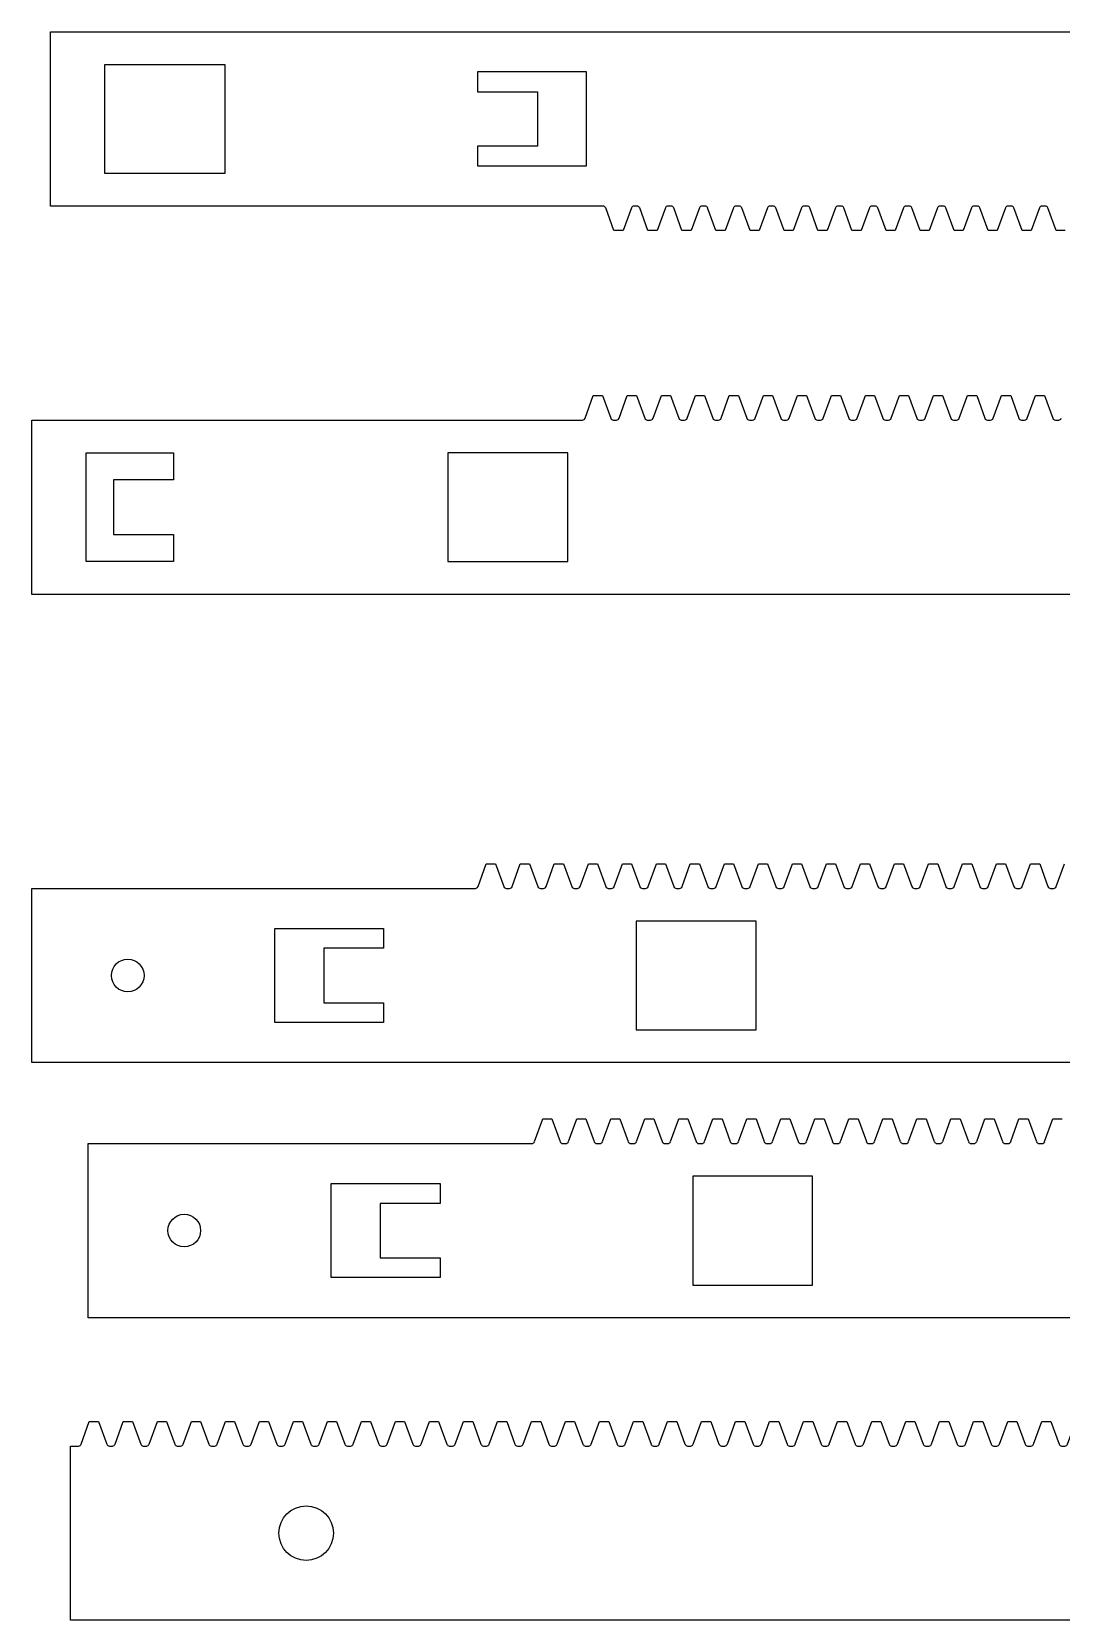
# Model space of a CAD drawing. Header units: millimetres. Extents: x -974 to 1122, y -177 to 977.
# Drawn here: x 102.5 to 197, y 396.6 to 542.5 of the extents above; entities that cross this region are included whole.
import ezdxf

# ---------------------------------------------------------------- set-up
doc = ezdxf.new("R2010")
doc.units = ezdxf.units.MM
for name, color, linetype in [('Default', 7, 'Continuous'), ('RACK', 7, 'Continuous'), ('RACK_COUNTER_BAC', 7, 'Continuous'), ('RACK_FOR_X', 7, 'Continuous')]:
    doc.layers.add(name, color=color, linetype=linetype)

# ---------------------------------------------------------------- blocks, each defined once
blk = doc.blocks.new('SE32')
at = {"layer": 'RACK_COUNTER_BAC', "color": 7, "linetype": 'Continuous'}
for p, q in [((107.02, 412.79), (107.78, 414.87)), ((107.78, 414.87), (108.62, 414.87)), ((108.62, 414.87), (109.38, 412.79)), ((110.15, 412.79), (110.9, 414.87)), ((110.9, 414.87), (111.75, 414.87)), ((111.75, 414.87), (112.51, 412.79)), ((113.27, 412.79), (114.03, 414.87)), ((114.03, 414.87), (114.87, 414.87)), ((114.87, 414.87), (115.63, 412.79)), ((116.39, 412.79), (117.15, 414.87)), ((117.15, 414.87), (117.99, 414.87)), ((117.99, 414.87), (118.75, 412.79)), ((119.51, 412.79), (120.27, 414.87)), ((120.27, 414.87), (121.12, 414.87)), ((121.12, 414.87), (121.87, 412.79)), ((122.64, 412.79), (123.4, 414.87)), ((123.4, 414.87), (124.24, 414.87)), ((124.24, 414.87), (125, 412.79)), ((125.76, 412.79), (126.52, 414.87)), ((126.52, 414.87), (127.36, 414.87)), ((127.36, 414.87), (128.12, 412.79)), ((128.88, 412.79), (129.64, 414.87)), ((129.64, 414.87), (130.48, 414.87)), ((130.48, 414.87), (131.24, 412.79)), ((132, 412.79), (132.76, 414.87)), ((132.76, 414.87), (133.61, 414.87)), ((133.61, 414.87), (134.37, 412.79)), ((135.13, 412.79), (135.89, 414.87)), ((135.89, 414.87), (136.73, 414.87)), ((136.73, 414.87), (137.49, 412.79)), ((138.25, 412.79), (139.01, 414.87)), ((139.01, 414.87), (139.85, 414.87)), ((139.85, 414.87), (140.61, 412.79)), ((141.37, 412.79), (142.13, 414.87)), ((142.13, 414.87), (142.98, 414.87)), ((142.98, 414.87), (143.73, 412.79)), ((144.5, 412.79), (145.26, 414.87)), ((145.26, 414.87), (146.1, 414.87)), ((146.1, 414.87), (146.86, 412.79)), ((147.62, 412.79), (148.38, 414.87)), ((148.38, 414.87), (149.22, 414.87)), ((149.22, 414.87), (149.98, 412.79)), ((150.74, 412.79), (151.5, 414.87)), ((151.5, 414.87), (152.34, 414.87)), ((152.34, 414.87), (153.1, 412.79)), ((153.86, 412.79), (154.62, 414.87)), ((154.62, 414.87), (155.47, 414.87)), ((155.47, 414.87), (156.23, 412.79)), ((156.99, 412.79), (157.75, 414.87)), ((157.75, 414.87), (158.59, 414.87)), ((158.59, 414.87), (159.35, 412.79)), ((160.11, 412.79), (160.87, 414.87)), ((160.87, 414.87), (161.71, 414.87)), ((161.71, 414.87), (162.47, 412.79)), ((163.23, 412.79), (163.99, 414.87)), ((163.99, 414.87), (164.83, 414.87)), ((164.83, 414.87), (165.59, 412.79)), ((166.36, 412.79), (167.11, 414.87)), ((167.11, 414.87), (167.96, 414.87)), ((167.96, 414.87), (168.72, 412.79)), ((169.48, 412.79), (170.24, 414.87)), ((170.24, 414.87), (171.08, 414.87)), ((171.08, 414.87), (171.84, 412.79)), ((172.6, 412.79), (173.36, 414.87)), ((173.36, 414.87), (174.2, 414.87)), ((174.2, 414.87), (174.96, 412.79)), ((175.72, 412.79), (176.48, 414.87)), ((176.48, 414.87), (177.33, 414.87)), ((177.33, 414.87), (178.09, 412.79)), ((178.85, 412.79), (179.61, 414.87)), ((179.61, 414.87), (180.45, 414.87)), ((180.45, 414.87), (181.21, 412.79)), ((181.97, 412.79), (182.73, 414.87)), ((182.73, 414.87), (183.57, 414.87)), ((183.57, 414.87), (184.33, 412.79)), ((185.09, 412.79), (185.85, 414.87)), ((185.85, 414.87), (186.69, 414.87)), ((186.69, 414.87), (187.45, 412.79)), ((188.22, 412.79), (188.97, 414.87)), ((188.97, 414.87), (189.82, 414.87)), ((189.82, 414.87), (190.58, 412.79)), ((191.34, 412.79), (192.1, 414.87)), ((192.1, 414.87), (192.94, 414.87)), ((192.94, 414.87), (193.7, 412.79)), ((194.46, 412.79), (195.22, 414.87)), ((195.22, 414.87), (196.06, 414.87)), ((196.06, 414.87), (196.82, 412.79)), ((197.58, 412.79), (198.34, 414.87)), ((198.34, 414.87), (199.19, 414.87)), ((199.19, 414.87), (199.94, 412.79)), ((200.71, 412.79), (201.47, 414.87)), ((201.47, 414.87), (202.31, 414.87)), ((202.31, 414.87), (203.07, 412.79)), ((203.83, 412.79), (204.59, 414.87)), ((204.59, 414.87), (205.43, 414.87)), ((205.43, 414.87), (206.19, 412.79)), ((206.95, 412.79), (207.71, 414.87)), ((207.71, 414.87), (208.55, 414.87)), ((208.55, 414.87), (209.31, 412.79)), ((210.07, 412.79), (210.83, 414.87)), ((210.83, 414.87), (211.68, 414.87)), ((211.68, 414.87), (212.44, 412.79)), ((213.2, 412.79), (213.96, 414.87)), ((213.96, 414.87), (214.8, 414.87)), ((214.8, 414.87), (215.56, 412.79)), ((216.32, 412.79), (217.08, 414.87)), ((217.08, 414.87), (217.92, 414.87)), ((217.92, 414.87), (218.68, 412.79)), ((219.44, 412.79), (220.2, 414.87)), ((220.2, 414.87), (221.05, 414.87)), ((221.05, 414.87), (221.8, 412.79)), ((222.57, 412.79), (223.33, 414.87)), ((223.33, 414.87), (224.17, 414.87)), ((224.17, 414.87), (224.93, 412.79)), ((225.69, 412.79), (226.45, 414.87)), ((226.45, 414.87), (227.29, 414.87)), ((227.29, 414.87), (228.05, 412.79)), ((228.81, 412.79), (229.57, 414.87)), ((229.57, 414.87), (230.41, 414.87)), ((230.41, 414.87), (231.17, 412.79)), ((231.93, 412.79), (232.69, 414.87)), ((232.69, 414.87), (233.54, 414.87)), ((233.54, 414.87), (234.3, 412.79)), ((235.06, 412.79), (235.82, 414.87)), ((235.82, 414.87), (236.66, 414.87)), ((236.66, 414.87), (237.42, 412.79)), ((238.18, 412.79), (238.94, 414.87)), ((238.94, 414.87), (239.78, 414.87)), ((239.78, 414.87), (240.54, 412.79)), ((241.3, 412.79), (242.06, 414.87)), ((242.06, 414.87), (242.9, 414.87)), ((242.9, 414.87), (243.66, 412.79)), ((244.43, 412.79), (245.18, 414.87)), ((245.18, 414.87), (246.03, 414.87)), ((246.03, 414.87), (246.79, 412.79)), ((247.55, 412.79), (248.31, 414.87)), ((248.31, 414.87), (249.15, 414.87)), ((249.15, 414.87), (249.91, 412.79)), ((250.67, 412.79), (251.43, 414.87)), ((251.43, 414.87), (252.27, 414.87)), ((252.27, 414.87), (253.03, 412.79)), ((253.79, 412.79), (254.55, 414.87)), ((254.55, 414.87), (255.4, 414.87)), ((255.4, 414.87), (256.16, 412.79)), ((256.92, 412.79), (257.68, 414.87)), ((257.68, 414.87), (258.52, 414.87)), ((258.52, 414.87), (259.28, 412.79)), ((260.04, 412.79), (260.8, 414.87)), ((260.8, 414.87), (261.64, 414.87)), ((261.64, 414.87), (262.4, 412.79)), ((263.16, 412.79), (263.92, 414.87)), ((263.92, 414.87), (264.76, 414.87)), ((264.76, 414.87), (265.52, 412.79)), ((266.29, 412.79), (267.04, 414.87)), ((267.04, 414.87), (267.89, 414.87)), ((267.89, 414.87), (268.65, 412.79)), ((269.41, 412.79), (270.17, 414.87)), ((270.17, 414.87), (271.01, 414.87)), ((271.01, 414.87), (271.77, 412.79)), ((272.53, 412.79), (273.29, 414.87)), ((273.29, 414.87), (274.13, 414.87)), ((274.13, 414.87), (274.89, 412.79)), ((275.65, 412.79), (276.41, 414.87)), ((276.41, 414.87), (277.26, 414.87)), ((277.26, 414.87), (278.01, 412.79)), ((278.78, 412.79), (279.54, 414.87)), ((279.54, 414.87), (280.38, 414.87)), ((280.38, 414.87), (281.14, 412.79)), ((281.9, 412.79), (282.66, 414.87)), ((282.66, 414.87), (283.5, 414.87)), ((283.5, 414.87), (284.26, 412.79)), ((285.02, 412.79), (285.78, 414.87)), ((285.78, 414.87), (286.62, 414.87)), ((286.62, 414.87), (287.38, 412.79)), ((106.05, 412.62), (106.79, 412.62)), ((106.05, 396.62), (106.05, 412.62)), ((109.62, 412.62), (109.91, 412.62)), ((112.74, 412.62), (113.03, 412.62)), ((115.86, 412.62), (116.16, 412.62)), ((118.99, 412.62), (119.28, 412.62)), ((122.11, 412.62), (122.4, 412.62)), ((125.23, 412.62), (125.52, 412.62)), ((128.36, 412.62), (128.65, 412.62)), ((131.48, 412.62), (131.77, 412.62)), ((134.6, 412.62), (134.89, 412.62)), ((137.72, 412.62), (138.02, 412.62)), ((140.85, 412.62), (141.14, 412.62)), ((143.97, 412.62), (144.26, 412.62)), ((147.09, 412.62), (147.38, 412.62)), ((150.21, 412.62), (150.51, 412.62)), ((153.34, 412.62), (153.63, 412.62)), ((156.46, 412.62), (156.75, 412.62)), ((159.58, 412.62), (159.88, 412.62)), ((162.71, 412.62), (163, 412.62)), ((165.83, 412.62), (166.12, 412.62)), ((168.95, 412.62), (169.24, 412.62)), ((172.07, 412.62), (172.37, 412.62)), ((175.2, 412.62), (175.49, 412.62)), ((178.32, 412.62), (178.61, 412.62)), ((181.44, 412.62), (181.73, 412.62)), ((184.57, 412.62), (184.86, 412.62)), ((187.69, 412.62), (187.98, 412.62)), ((190.81, 412.62), (191.1, 412.62)), ((193.93, 412.62), (194.23, 412.62)), ((197.06, 412.62), (197.35, 412.62)), ((200.18, 412.62), (200.47, 412.62)), ((203.3, 412.62), (203.59, 412.62)), ((206.43, 412.62), (206.72, 412.62)), ((209.55, 412.62), (209.84, 412.62)), ((212.67, 412.62), (212.96, 412.62)), ((215.79, 412.62), (216.09, 412.62)), ((218.92, 412.62), (219.21, 412.62)), ((222.04, 412.62), (222.33, 412.62)), ((225.16, 412.62), (225.45, 412.62)), ((228.28, 412.62), (228.58, 412.62)), ((231.41, 412.62), (231.7, 412.62)), ((234.53, 412.62), (234.82, 412.62)), ((237.65, 412.62), (237.95, 412.62)), ((240.78, 412.62), (241.07, 412.62)), ((243.9, 412.62), (244.19, 412.62)), ((247.02, 412.62), (247.31, 412.62)), ((250.14, 412.62), (250.44, 412.62)), ((253.27, 412.62), (253.56, 412.62)), ((256.39, 412.62), (256.68, 412.62)), ((259.51, 412.62), (259.8, 412.62)), ((262.64, 412.62), (262.93, 412.62)), ((265.76, 412.62), (266.05, 412.62)), ((268.88, 412.62), (269.17, 412.62)), ((272, 412.62), (272.3, 412.62)), ((275.13, 412.62), (275.42, 412.62)), ((278.25, 412.62), (278.54, 412.62)), ((281.37, 412.62), (281.66, 412.62)), ((284.5, 412.62), (284.79, 412.62)), ((287.62, 412.62), (288.72, 412.62)), ((288.72, 412.62), (288.72, 396.62)), ((262.22, 409.62), (262.22, 399.62)), ((270.22, 409.62), (262.22, 409.62)), ((270.22, 407.12), (270.22, 409.62)), ((264.72, 407.12), (270.22, 407.12)), ((264.72, 402.12), (264.72, 407.12)), ((270.22, 402.12), (264.72, 402.12)), ((270.22, 399.62), (270.22, 402.12)), ((262.22, 399.62), (270.22, 399.62)), ((288.72, 396.62), (106.05, 396.62))]:
    blk.add_line(p, q, dxfattribs=at)
blk.add_circle((127.69, 404.62), 2.5, dxfattribs=at)
for centre, start, end in [((106.79, 412.87), 270, 340), ((109.62, 412.87), 200, 270), ((109.91, 412.87), 270, 340), ((112.74, 412.87), 200, 270), ((113.03, 412.87), 270, 340), ((115.86, 412.87), 200, 270), ((116.16, 412.87), 270, 340), ((118.99, 412.87), 200, 270), ((119.28, 412.87), 270, 340), ((122.11, 412.87), 200, 270), ((122.4, 412.87), 270, 340), ((125.23, 412.87), 200, 270), ((125.52, 412.87), 270, 340), ((128.36, 412.87), 200, 270), ((128.65, 412.87), 270, 340), ((131.48, 412.87), 200, 270), ((131.77, 412.87), 270, 340), ((134.6, 412.87), 200, 270), ((134.89, 412.87), 270, 340), ((137.72, 412.87), 200, 270), ((138.02, 412.87), 270, 340), ((140.85, 412.87), 200, 270), ((141.14, 412.87), 270, 340), ((143.97, 412.87), 200, 270), ((144.26, 412.87), 270, 340), ((147.09, 412.87), 200, 270), ((147.38, 412.87), 270, 340), ((150.21, 412.87), 200, 270), ((150.51, 412.87), 270, 340), ((153.34, 412.87), 200, 270), ((153.63, 412.87), 270, 340), ((156.46, 412.87), 200, 270), ((156.75, 412.87), 270, 340), ((159.58, 412.87), 200, 270), ((159.88, 412.87), 270, 340), ((162.71, 412.87), 200, 270), ((163, 412.87), 270, 340), ((165.83, 412.87), 200, 270), ((166.12, 412.87), 270, 340), ((168.95, 412.87), 200, 270), ((169.24, 412.87), 270, 340), ((172.07, 412.87), 200, 270), ((172.37, 412.87), 270, 340), ((175.2, 412.87), 200, 270), ((175.49, 412.87), 270, 340), ((178.32, 412.87), 200, 270), ((178.61, 412.87), 270, 340), ((181.44, 412.87), 200, 270), ((181.73, 412.87), 270, 340), ((184.57, 412.87), 200, 270), ((184.86, 412.87), 270, 340), ((187.69, 412.87), 200, 270), ((187.98, 412.87), 270, 340), ((190.81, 412.87), 200, 270), ((191.1, 412.87), 270, 340), ((193.93, 412.87), 200, 270), ((194.23, 412.87), 270, 340), ((197.06, 412.87), 200, 270), ((197.35, 412.87), 270, 340), ((200.18, 412.87), 200, 270), ((200.47, 412.87), 270, 340), ((203.3, 412.87), 200, 270), ((203.59, 412.87), 270, 340), ((206.43, 412.87), 200, 270), ((206.72, 412.87), 270, 340), ((209.55, 412.87), 200, 270), ((209.84, 412.87), 270, 340), ((212.67, 412.87), 200, 270), ((212.96, 412.87), 270, 340), ((215.79, 412.87), 200, 270), ((216.09, 412.87), 270, 340), ((218.92, 412.87), 200, 270), ((219.21, 412.87), 270, 340), ((222.04, 412.87), 200, 270), ((222.33, 412.87), 270, 340), ((225.16, 412.87), 200, 270), ((225.45, 412.87), 270, 340), ((228.28, 412.87), 200, 270), ((228.58, 412.87), 270, 340), ((231.41, 412.87), 200, 270), ((231.7, 412.87), 270, 340), ((234.53, 412.87), 200, 270), ((234.82, 412.87), 270, 340), ((237.65, 412.87), 200, 270), ((237.95, 412.87), 270, 340), ((240.78, 412.87), 200, 270), ((241.07, 412.87), 270, 340), ((243.9, 412.87), 200, 270), ((244.19, 412.87), 270, 340), ((247.02, 412.87), 200, 270), ((247.31, 412.87), 270, 340), ((250.14, 412.87), 200, 270), ((250.44, 412.87), 270, 340), ((253.27, 412.87), 200, 270), ((253.56, 412.87), 270, 340), ((256.39, 412.87), 200, 270), ((256.68, 412.87), 270, 340), ((259.51, 412.87), 200, 270), ((259.8, 412.87), 270, 340), ((262.64, 412.87), 200, 270), ((262.93, 412.87), 270, 340), ((265.76, 412.87), 200, 270), ((266.05, 412.87), 270, 340), ((268.88, 412.87), 200, 270), ((269.17, 412.87), 270, 340), ((272, 412.87), 200, 270), ((272.3, 412.87), 270, 340), ((275.13, 412.87), 200, 270), ((275.42, 412.87), 270, 340), ((278.25, 412.87), 200, 270), ((278.54, 412.87), 270, 340), ((281.37, 412.87), 200, 270), ((281.66, 412.87), 270, 340), ((284.5, 412.87), 200, 270), ((284.79, 412.87), 270, 340), ((287.62, 412.87), 200, 270)]:
    blk.add_arc(centre, 0.25, start, end, dxfattribs=at)
blk = doc.blocks.new('SE33')
at = {"layer": 'RACK', "color": 7, "linetype": 'Continuous'}
for p, q in [((143.47, 463.99), (144.23, 466.07)), ((144.23, 466.07), (145.07, 466.07)), ((145.07, 466.07), (145.83, 463.99)), ((146.59, 463.99), (147.35, 466.07)), ((147.35, 466.07), (148.19, 466.07)), ((148.19, 466.07), (148.95, 463.99)), ((149.71, 463.99), (150.47, 466.07)), ((150.47, 466.07), (151.32, 466.07)), ((151.32, 466.07), (152.08, 463.99)), ((152.84, 463.99), (153.6, 466.07)), ((153.6, 466.07), (154.44, 466.07)), ((154.44, 466.07), (155.2, 463.99)), ((155.96, 463.99), (156.72, 466.07)), ((156.72, 466.07), (157.56, 466.07)), ((157.56, 466.07), (158.32, 463.99)), ((159.08, 463.99), (159.84, 466.07)), ((159.84, 466.07), (160.68, 466.07)), ((160.68, 466.07), (161.44, 463.99)), ((162.21, 463.99), (162.96, 466.07)), ((162.96, 466.07), (163.81, 466.07)), ((163.81, 466.07), (164.57, 463.99)), ((165.33, 463.99), (166.09, 466.07)), ((166.09, 466.07), (166.93, 466.07)), ((166.93, 466.07), (167.69, 463.99)), ((168.45, 463.99), (169.21, 466.07)), ((169.21, 466.07), (170.05, 466.07)), ((170.05, 466.07), (170.81, 463.99)), ((171.57, 463.99), (172.33, 466.07)), ((172.33, 466.07), (173.18, 466.07)), ((173.18, 466.07), (173.94, 463.99)), ((174.7, 463.99), (175.46, 466.07)), ((175.46, 466.07), (176.3, 466.07)), ((176.3, 466.07), (177.06, 463.99)), ((177.82, 463.99), (178.58, 466.07)), ((178.58, 466.07), (179.42, 466.07)), ((179.42, 466.07), (180.18, 463.99)), ((180.94, 463.99), (181.7, 466.07)), ((181.7, 466.07), (182.54, 466.07)), ((182.54, 466.07), (183.3, 463.99)), ((184.07, 463.99), (184.82, 466.07)), ((184.82, 466.07), (185.67, 466.07)), ((185.67, 466.07), (186.43, 463.99)), ((187.19, 463.99), (187.95, 466.07)), ((187.95, 466.07), (188.79, 466.07)), ((188.79, 466.07), (189.55, 463.99)), ((190.31, 463.99), (191.07, 466.07)), ((191.07, 466.07), (191.91, 466.07)), ((191.91, 466.07), (192.67, 463.99)), ((193.43, 463.99), (194.19, 466.07)), ((194.19, 466.07), (195.04, 466.07)), ((195.04, 466.07), (195.79, 463.99)), ((196.56, 463.99), (197.32, 466.07)), ((102.5, 463.82), (143.23, 463.82)), ((102.5, 447.82), (102.5, 463.82)), ((146.06, 463.82), (146.36, 463.82)), ((149.19, 463.82), (149.48, 463.82)), ((152.31, 463.82), (152.6, 463.82)), ((155.43, 463.82), (155.73, 463.82)), ((158.56, 463.82), (158.85, 463.82)), ((161.68, 463.82), (161.97, 463.82)), ((164.8, 463.82), (165.09, 463.82)), ((167.92, 463.82), (168.22, 463.82)), ((171.05, 463.82), (171.34, 463.82)), ((174.17, 463.82), (174.46, 463.82)), ((177.29, 463.82), (177.58, 463.82)), ((180.42, 463.82), (180.71, 463.82)), ((183.54, 463.82), (183.83, 463.82)), ((186.66, 463.82), (186.95, 463.82)), ((189.78, 463.82), (190.08, 463.82)), ((192.91, 463.82), (193.2, 463.82)), ((196.03, 463.82), (196.32, 463.82)), ((124.8, 451.51), (124.8, 460.14)), ((124.8, 460.14), (134.8, 460.14)), ((134.8, 460.14), (134.8, 458.32)), ((158, 460.82), (158, 450.82)), ((169, 460.82), (158, 460.82)), ((169, 450.82), (169, 460.82)), ((134.8, 458.32), (129.3, 458.32)), ((129.3, 458.32), (129.3, 453.32)), ((129.3, 453.32), (134.8, 453.32)), ((134.8, 453.32), (134.8, 451.51)), ((134.8, 451.51), (124.8, 451.51)), ((158, 450.82), (169, 450.82)), ((325.16, 447.82), (102.5, 447.82))]:
    blk.add_line(p, q, dxfattribs=at)
blk.add_circle((111.31, 455.82), 1.5, dxfattribs=at)
for centre, start, end in [((143.23, 464.07), 270, 340), ((146.06, 464.07), 200, 270), ((146.36, 464.07), 270, 340), ((149.19, 464.07), 200, 270), ((149.48, 464.07), 270, 340), ((152.31, 464.07), 200, 270), ((152.6, 464.07), 270, 340), ((155.43, 464.07), 200, 270), ((155.73, 464.07), 270, 340), ((158.56, 464.07), 200, 270), ((158.85, 464.07), 270, 340), ((161.68, 464.07), 200, 270), ((161.97, 464.07), 270, 340), ((164.8, 464.07), 200, 270), ((165.09, 464.07), 270, 340), ((167.92, 464.07), 200, 270), ((168.22, 464.07), 270, 340), ((171.05, 464.07), 200, 270), ((171.34, 464.07), 270, 340), ((174.17, 464.07), 200, 270), ((174.46, 464.07), 270, 340), ((177.29, 464.07), 200, 270), ((177.58, 464.07), 270, 340), ((180.42, 464.07), 200, 270), ((180.71, 464.07), 270, 340), ((183.54, 464.07), 200, 270), ((183.83, 464.07), 270, 340), ((186.66, 464.07), 200, 270), ((186.95, 464.07), 270, 340), ((189.78, 464.07), 200, 270), ((190.08, 464.07), 270, 340), ((192.91, 464.07), 200, 270), ((193.2, 464.07), 270, 340), ((196.03, 464.07), 200, 270), ((196.32, 464.07), 270, 340)]:
    blk.add_arc(centre, 0.25, start, end, dxfattribs=at)
blk = doc.blocks.new('SE34')
at = {"layer": 'RACK_COUNTER_BAC', "color": 7, "linetype": 'Continuous'}
for p, q in [((153.29, 506.99), (154.05, 509.07)), ((154.05, 509.07), (154.89, 509.07)), ((154.89, 509.07), (155.65, 506.99)), ((156.42, 506.99), (157.17, 509.07)), ((157.17, 509.07), (158.02, 509.07)), ((158.02, 509.07), (158.78, 506.99)), ((159.54, 506.99), (160.3, 509.07)), ((160.3, 509.07), (161.14, 509.07)), ((161.14, 509.07), (161.9, 506.99)), ((162.66, 506.99), (163.42, 509.07)), ((163.42, 509.07), (164.26, 509.07)), ((164.26, 509.07), (165.02, 506.99)), ((165.78, 506.99), (166.54, 509.07)), ((166.54, 509.07), (167.39, 509.07)), ((167.39, 509.07), (168.14, 506.99)), ((168.91, 506.99), (169.67, 509.07)), ((169.67, 509.07), (170.51, 509.07)), ((170.51, 509.07), (171.27, 506.99)), ((172.03, 506.99), (172.79, 509.07)), ((172.79, 509.07), (173.63, 509.07)), ((173.63, 509.07), (174.39, 506.99)), ((175.15, 506.99), (175.91, 509.07)), ((175.91, 509.07), (176.75, 509.07)), ((176.75, 509.07), (177.51, 506.99)), ((178.27, 506.99), (179.03, 509.07)), ((179.03, 509.07), (179.88, 509.07)), ((179.88, 509.07), (180.64, 506.99)), ((181.4, 506.99), (182.16, 509.07)), ((182.16, 509.07), (183, 509.07)), ((183, 509.07), (183.76, 506.99)), ((184.52, 506.99), (185.28, 509.07)), ((185.28, 509.07), (186.12, 509.07)), ((186.12, 509.07), (186.88, 506.99)), ((187.64, 506.99), (188.4, 509.07)), ((188.4, 509.07), (189.25, 509.07)), ((189.25, 509.07), (190, 506.99)), ((190.77, 506.99), (191.53, 509.07)), ((191.53, 509.07), (192.37, 509.07)), ((192.37, 509.07), (193.13, 506.99)), ((193.89, 506.99), (194.65, 509.07)), ((194.65, 509.07), (195.49, 509.07)), ((195.49, 509.07), (196.25, 506.99)), ((102.5, 506.82), (153.06, 506.82)), ((102.5, 490.82), (102.5, 506.82)), ((155.89, 506.82), (156.18, 506.82)), ((159.01, 506.82), (159.3, 506.82)), ((162.13, 506.82), (162.43, 506.82)), ((165.26, 506.82), (165.55, 506.82)), ((168.38, 506.82), (168.67, 506.82)), ((171.5, 506.82), (171.79, 506.82)), ((174.63, 506.82), (174.92, 506.82)), ((177.75, 506.82), (178.04, 506.82)), ((180.87, 506.82), (181.16, 506.82)), ((183.99, 506.82), (184.29, 506.82)), ((187.12, 506.82), (187.41, 506.82)), ((190.24, 506.82), (190.53, 506.82)), ((193.36, 506.82), (193.65, 506.82)), ((196.48, 506.82), (196.78, 506.82)), ((107.5, 493.82), (107.5, 503.82)), ((107.5, 503.82), (115.5, 503.82)), ((115.5, 503.82), (115.5, 501.32)), ((151.7, 503.82), (140.7, 503.82)), ((140.7, 503.82), (140.7, 493.82)), ((151.7, 493.82), (151.7, 503.82)), ((115.5, 501.32), (110, 501.32)), ((110, 501.32), (110, 496.32)), ((110, 496.32), (115.5, 496.32)), ((115.5, 496.32), (115.5, 493.82)), ((115.5, 493.82), (107.5, 493.82)), ((140.7, 493.82), (151.7, 493.82)), ((384.8, 490.82), (102.5, 490.82))]:
    blk.add_line(p, q, dxfattribs=at)
for centre, start, end in [((153.06, 507.07), 270, 340), ((155.89, 507.07), 200, 270), ((156.18, 507.07), 270, 340), ((159.01, 507.07), 200, 270), ((159.3, 507.07), 270, 340), ((162.13, 507.07), 200, 270), ((162.43, 507.07), 270, 340), ((165.26, 507.07), 200, 270), ((165.55, 507.07), 270, 340), ((168.38, 507.07), 200, 270), ((168.67, 507.07), 270, 340), ((171.5, 507.07), 200, 270), ((171.79, 507.07), 270, 340), ((174.63, 507.07), 200, 270), ((174.92, 507.07), 270, 340), ((177.75, 507.07), 200, 270), ((178.04, 507.07), 270, 340), ((180.87, 507.07), 200, 270), ((181.16, 507.07), 270, 340), ((183.99, 507.07), 200, 270), ((184.29, 507.07), 270, 340), ((187.12, 507.07), 200, 270), ((187.41, 507.07), 270, 340), ((190.24, 507.07), 200, 270), ((190.53, 507.07), 270, 340), ((193.36, 507.07), 200, 270), ((193.65, 507.07), 270, 340), ((196.48, 507.07), 200, 270), ((196.78, 507.07), 270, 340)]:
    blk.add_arc(centre, 0.25, start, end, dxfattribs=at)
blk = doc.blocks.new('SE35')
at = {"layer": 'RACK_FOR_X', "color": 7, "linetype": 'Continuous'}
for p, q in [((104.21, 542.47), (386.52, 542.47)), ((104.21, 526.47), (104.21, 542.47)), ((109.21, 529.47), (109.21, 539.47)), ((109.21, 539.47), (120.21, 539.47)), ((120.21, 539.47), (120.21, 529.47)), ((153.42, 538.79), (143.42, 538.79)), ((143.42, 538.79), (143.42, 536.97)), ((153.42, 530.15), (153.42, 538.79)), ((143.42, 536.97), (148.92, 536.97)), ((148.92, 536.97), (148.92, 531.97)), ((143.42, 531.97), (143.42, 530.15)), ((148.92, 531.97), (143.42, 531.97)), ((120.21, 529.47), (109.21, 529.47)), ((143.42, 530.15), (153.42, 530.15)), ((154.95, 526.47), (104.21, 526.47)), ((155.94, 524.22), (155.19, 526.31)), ((157.55, 526.31), (156.79, 524.22)), ((158.07, 526.47), (157.78, 526.47)), ((159.07, 524.22), (158.31, 526.31)), ((160.67, 526.31), (159.91, 524.22)), ((161.2, 526.47), (160.9, 526.47)), ((162.19, 524.22), (161.43, 526.31)), ((163.79, 526.31), (163.03, 524.22)), ((164.32, 526.47), (164.03, 526.47)), ((165.31, 524.22), (164.55, 526.31)), ((166.91, 526.31), (166.16, 524.22)), ((167.44, 526.47), (167.15, 526.47)), ((168.44, 524.22), (167.68, 526.31)), ((170.04, 526.31), (169.28, 524.22)), ((170.56, 526.47), (170.27, 526.47)), ((171.56, 524.22), (170.8, 526.31)), ((173.16, 526.31), (172.4, 524.22)), ((173.69, 526.47), (173.4, 526.47)), ((174.68, 524.22), (173.92, 526.31)), ((176.28, 526.31), (175.52, 524.22)), ((176.81, 526.47), (176.52, 526.47)), ((177.8, 524.22), (177.05, 526.31)), ((179.41, 526.31), (178.65, 524.22)), ((179.93, 526.47), (179.64, 526.47)), ((180.93, 524.22), (180.17, 526.31)), ((182.53, 526.31), (181.77, 524.22)), ((183.06, 526.47), (182.76, 526.47)), ((184.05, 524.22), (183.29, 526.31)), ((185.65, 526.31), (184.89, 524.22)), ((186.18, 526.47), (185.89, 526.47)), ((187.17, 524.22), (186.41, 526.31)), ((188.77, 526.31), (188.02, 524.22)), ((189.3, 526.47), (189.01, 526.47)), ((190.3, 524.22), (189.54, 526.31)), ((191.9, 526.31), (191.14, 524.22)), ((192.42, 526.47), (192.13, 526.47)), ((193.42, 524.22), (192.66, 526.31)), ((195.02, 526.31), (194.26, 524.22)), ((195.55, 526.47), (195.26, 526.47)), ((196.54, 524.22), (195.78, 526.31)), ((156.79, 524.22), (155.94, 524.22)), ((159.91, 524.22), (159.07, 524.22)), ((163.03, 524.22), (162.19, 524.22)), ((166.16, 524.22), (165.31, 524.22)), ((169.28, 524.22), (168.44, 524.22)), ((172.4, 524.22), (171.56, 524.22)), ((175.52, 524.22), (174.68, 524.22)), ((178.65, 524.22), (177.8, 524.22)), ((181.77, 524.22), (180.93, 524.22)), ((184.89, 524.22), (184.05, 524.22)), ((188.02, 524.22), (187.17, 524.22)), ((191.14, 524.22), (190.3, 524.22)), ((194.26, 524.22), (193.42, 524.22)), ((197.38, 524.22), (196.54, 524.22))]:
    blk.add_line(p, q, dxfattribs=at)
for centre, start, end in [((154.95, 526.22), 20, 90), ((157.78, 526.22), 90, 160), ((158.07, 526.22), 20, 90), ((160.9, 526.22), 90, 160), ((161.2, 526.22), 20, 90), ((164.03, 526.22), 90, 160), ((164.32, 526.22), 20, 90), ((167.15, 526.22), 90, 160), ((167.44, 526.22), 20, 90), ((170.27, 526.22), 90, 160), ((170.56, 526.22), 20, 90), ((173.4, 526.22), 90, 160), ((173.69, 526.22), 20, 90), ((176.52, 526.22), 90, 160), ((176.81, 526.22), 20, 90), ((179.64, 526.22), 90, 160), ((179.93, 526.22), 20, 90), ((182.76, 526.22), 90, 160), ((183.06, 526.22), 20, 90), ((185.89, 526.22), 90, 160), ((186.18, 526.22), 20, 90), ((189.01, 526.22), 90, 160), ((189.3, 526.22), 20, 90), ((192.13, 526.22), 90, 160), ((192.42, 526.22), 20, 90), ((195.26, 526.22), 90, 160), ((195.55, 526.22), 20, 90)]:
    blk.add_arc(centre, 0.25, start, end, dxfattribs=at)
blk = doc.blocks.new('SE72')
at = {"layer": 'RACK', "color": 7, "linetype": 'Continuous'}
for p, q in [((148.65, 440.57), (149.41, 442.65)), ((149.41, 442.65), (150.25, 442.65)), ((150.25, 442.65), (151.01, 440.57)), ((151.77, 440.57), (152.53, 442.65)), ((152.53, 442.65), (153.38, 442.65)), ((153.38, 442.65), (154.14, 440.57)), ((154.9, 440.57), (155.66, 442.65)), ((155.66, 442.65), (156.5, 442.65)), ((156.5, 442.65), (157.26, 440.57)), ((158.02, 440.57), (158.78, 442.65)), ((158.78, 442.65), (159.62, 442.65)), ((159.62, 442.65), (160.38, 440.57)), ((161.14, 440.57), (161.9, 442.65)), ((161.9, 442.65), (162.74, 442.65)), ((162.74, 442.65), (163.5, 440.57)), ((164.27, 440.57), (165.02, 442.65)), ((165.02, 442.65), (165.87, 442.65)), ((165.87, 442.65), (166.63, 440.57)), ((167.39, 440.57), (168.15, 442.65)), ((168.15, 442.65), (168.99, 442.65)), ((168.99, 442.65), (169.75, 440.57)), ((170.51, 440.57), (171.27, 442.65)), ((171.27, 442.65), (172.11, 442.65)), ((172.11, 442.65), (172.87, 440.57)), ((173.63, 440.57), (174.39, 442.65)), ((174.39, 442.65), (175.24, 442.65)), ((175.24, 442.65), (176, 440.57)), ((176.76, 440.57), (177.52, 442.65)), ((177.52, 442.65), (178.36, 442.65)), ((178.36, 442.65), (179.12, 440.57)), ((179.88, 440.57), (180.64, 442.65)), ((180.64, 442.65), (181.48, 442.65)), ((181.48, 442.65), (182.24, 440.57)), ((183, 440.57), (183.76, 442.65)), ((183.76, 442.65), (184.6, 442.65)), ((184.6, 442.65), (185.36, 440.57)), ((186.13, 440.57), (186.88, 442.65)), ((186.88, 442.65), (187.73, 442.65)), ((187.73, 442.65), (188.49, 440.57)), ((189.25, 440.57), (190.01, 442.65)), ((190.01, 442.65), (190.85, 442.65)), ((190.85, 442.65), (191.61, 440.57)), ((192.37, 440.57), (193.13, 442.65)), ((193.13, 442.65), (193.97, 442.65)), ((193.97, 442.65), (194.73, 440.57)), ((195.49, 440.57), (196.25, 442.65)), ((196.25, 442.65), (197.1, 442.65)), ((107.68, 440.4), (148.42, 440.4)), ((107.68, 424.4), (107.68, 440.4)), ((151.25, 440.4), (151.54, 440.4)), ((154.37, 440.4), (154.66, 440.4)), ((157.49, 440.4), (157.79, 440.4)), ((160.62, 440.4), (160.91, 440.4)), ((163.74, 440.4), (164.03, 440.4)), ((166.86, 440.4), (167.15, 440.4)), ((169.98, 440.4), (170.28, 440.4)), ((173.11, 440.4), (173.4, 440.4)), ((176.23, 440.4), (176.52, 440.4)), ((179.35, 440.4), (179.64, 440.4)), ((182.48, 440.4), (182.77, 440.4)), ((185.6, 440.4), (185.89, 440.4)), ((188.72, 440.4), (189.01, 440.4)), ((191.84, 440.4), (192.14, 440.4)), ((194.97, 440.4), (195.26, 440.4)), ((129.98, 428.08), (129.98, 436.72)), ((129.98, 436.72), (139.98, 436.72)), ((139.98, 436.72), (139.98, 434.9)), ((163.18, 437.4), (163.18, 427.4)), ((174.18, 437.4), (163.18, 437.4)), ((174.18, 427.4), (174.18, 437.4)), ((139.98, 434.9), (134.48, 434.9)), ((134.48, 434.9), (134.48, 429.9)), ((134.48, 429.9), (139.98, 429.9)), ((139.98, 429.9), (139.98, 428.08)), ((139.98, 428.08), (129.98, 428.08)), ((163.18, 427.4), (174.18, 427.4)), ((330.35, 424.4), (107.68, 424.4))]:
    blk.add_line(p, q, dxfattribs=at)
blk.add_circle((116.5, 432.4), 1.5, dxfattribs=at)
for centre, start, end in [((148.42, 440.65), 270, 340), ((151.25, 440.65), 200, 270), ((151.54, 440.65), 270, 340), ((154.37, 440.65), 200, 270), ((154.66, 440.65), 270, 340), ((157.49, 440.65), 200, 270), ((157.79, 440.65), 270, 340), ((160.62, 440.65), 200, 270), ((160.91, 440.65), 270, 340), ((163.74, 440.65), 200, 270), ((164.03, 440.65), 270, 340), ((166.86, 440.65), 200, 270), ((167.15, 440.65), 270, 340), ((169.98, 440.65), 200, 270), ((170.28, 440.65), 270, 340), ((173.11, 440.65), 200, 270), ((173.4, 440.65), 270, 340), ((176.23, 440.65), 200, 270), ((176.52, 440.65), 270, 340), ((179.35, 440.65), 200, 270), ((179.64, 440.65), 270, 340), ((182.48, 440.65), 200, 270), ((182.77, 440.65), 270, 340), ((185.6, 440.65), 200, 270), ((185.89, 440.65), 270, 340), ((188.72, 440.65), 200, 270), ((189.01, 440.65), 270, 340), ((191.84, 440.65), 200, 270), ((192.14, 440.65), 270, 340), ((194.97, 440.65), 200, 270), ((195.26, 440.65), 270, 340)]:
    blk.add_arc(centre, 0.25, start, end, dxfattribs=at)

msp = doc.modelspace()

# ---------------------------------------------------------------- block references
at = {"layer": 'Default'}
for name in ['SE35', 'SE34', 'SE33', 'SE72', 'SE32']:
    msp.add_blockref(name, (0, 0), dxfattribs=at)

doc.saveas('drawing.dxf')
